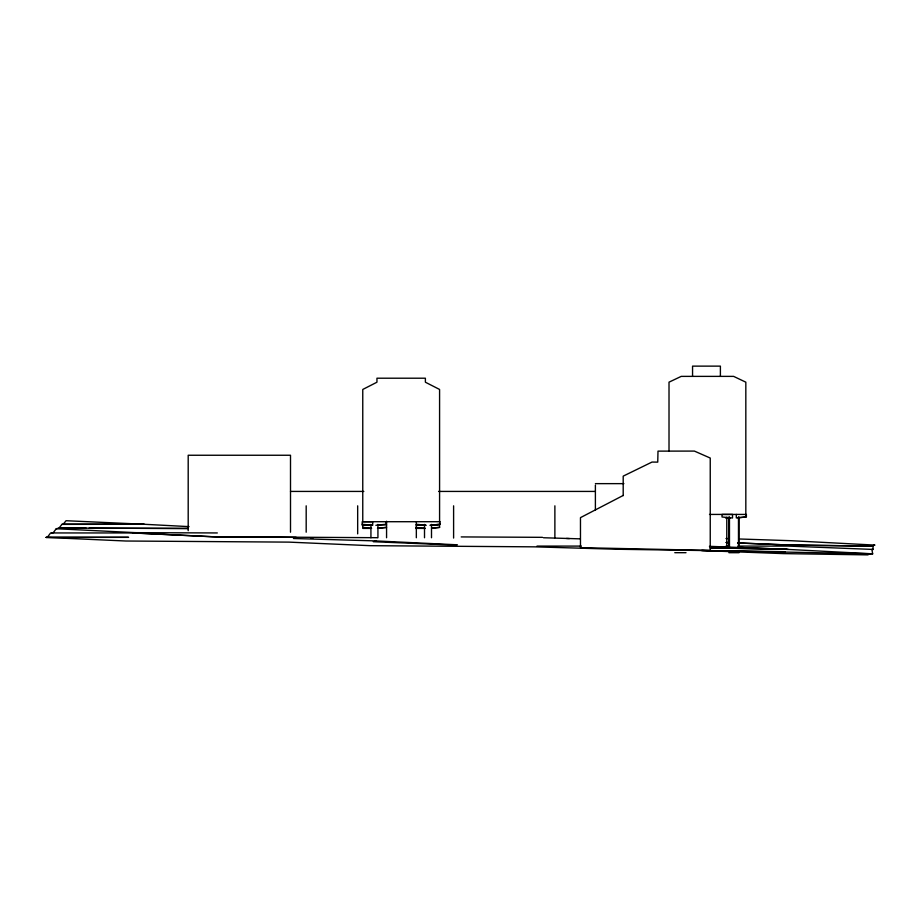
<?xml version="1.0" encoding="UTF-8"?>
<svg xmlns="http://www.w3.org/2000/svg" width="921" height="921" viewBox="0 0 921 921"><rect width="100%" height="100%" fill="white"/><g stroke="black" fill="none" stroke-linecap="round" stroke-linejoin="round"><path stroke-width="1.38" d="M738.78 538.969L791.312 540.708L874.95 545.094L873.672 545.048L872.901 546.095L873.177 549.434L871.888 549.388L872.659 553.832L868.791 553.671L868.054 554.868L866.788 554.868L783.449 553.613L699.833 550.482L617.139 549.261L534.56 546.844L370.369 545.681L288.998 542.124L125.981 541.018L46.05 537.404L47.328 537.334L50.609 532.948L133.959 532.948L215.007 536.839L296.148 537.334M188.034 528.516L59.048 528.044L56.262 528.735L53.176 532.752L51.841 532.948M189.035 526.628L144.516 524.291L63.261 524.187L61.949 524.371L59.048 528.044L86.206 528.194M63.261 524.187L66.059 520.722L144.516 524.291M623.195 495.463L580.472 517.637L580.472 547.661L710.241 550.424L710.241 458.048L694.399 451.083L657.997 451.129L657.744 462.123L652.01 462.066L623.195 476.134L623.195 495.59M375.849 525.281L386.014 524.279L386.014 521.712M377.668 528.274L386.567 527.399L377.483 528.274M429.969 525.281L440.134 524.279L440.134 521.712L362.206 521.712L362.206 525.281L371.75 525.281M431.961 528.147L439.582 527.399L439.582 524.832L431.961 524.832M431.051 525.154L440.134 524.279M431.799 528.147L439.582 527.399M738.043 517.752L746.39 516.992L746.39 514.425L709.504 514.425M61.949 524.371L143.308 524.245M187.861 528.435L89.072 528.205M595.392 483.64L623.885 483.64M290.506 491.423L363.818 491.423M438.569 491.423L595.254 491.423M725.541 517.993L730.169 517.993M371.531 524.832L362.759 524.832L362.759 528.401L370.944 528.401M377.668 524.832L386.567 524.832M415.774 524.832L424.892 524.832M424.512 525.281L416.338 525.281L416.338 537.749M415.774 528.401L425.329 528.401M46.05 537.404L128.606 537.334L47.328 537.334M310.481 537.749L313.336 537.749M543.471 537.749L580.195 538.854M537.012 546.095L581.381 546.095M726.024 546.095L729.386 546.095M737.997 546.095L788.295 546.095L873.177 549.434M715.629 546.717L726.784 546.717L726.784 517.234M674.771 552.692L686.018 552.692M728.914 552.692L739.045 552.692M722.582 514.425L732.517 514.436L732.517 517.993L722.029 516.992L722.029 514.425M135.306 532.66L217.321 532.948M461.202 536.92L542.481 537.334M377.391 537.703L212.544 536.747L132.728 532.948M702.366 550.482L870.08 553.728M701.1 550.482L785.291 551.702M293.442 538.497L375.849 540.915M725.99 538.543L728.833 538.635M566.496 538.463L569.374 538.566M726.093 542.469L728.948 542.584M737.537 542.93L790.437 545.082L872.901 546.095L789.159 545.025L737.698 542.976M726.266 542.515L729.121 542.63M726.496 546.947L729.363 547.062M737.986 547.408L788.249 549.4M709.435 546.326L786.96 549.342L709.987 547.811L785.682 549.296L872.659 553.832M373.27 541.709L456.194 545.151M374.605 540.869L457.449 544.806M56.262 528.735L136.538 532.706M415.774 527.399L424.892 528.274M362.206 524.279L372.694 525.281L372.694 521.723L362.759 521.712L362.759 389.456L376.954 382.215L376.954 378.209L425.387 378.209L425.387 382.215L439.582 389.456L439.582 521.712M362.759 527.399L371.635 528.274M426.262 525.281L416.338 524.279L416.338 521.712M739.045 517.015L739.045 546.982M738.481 517.015L738.481 546.982M736.316 514.425L736.316 517.924L745.826 516.992L745.826 382.169L733.623 376.378L681.218 376.378L669.014 382.169L669.014 451.175M729.467 517.015L729.467 546.982M728.914 517.015L728.914 546.982M720.395 376.378L720.395 366.132L692.557 366.132L692.557 376.378M595.392 485.091L595.392 510.372M554.879 505.825L554.879 537.749M453.604 505.825L453.604 538.06M431.5 524.394L431.5 537.749M424.512 524.394L424.512 537.749M386.567 521.24L386.567 537.749M377.932 524.394L377.932 537.749M370.933 524.394L370.933 537.749M357.67 505.825L357.67 533.858M306.186 505.825L306.186 532.2M290.506 532.2L290.506 455.25L188.195 455.25L188.195 530.703"/></g></svg>
